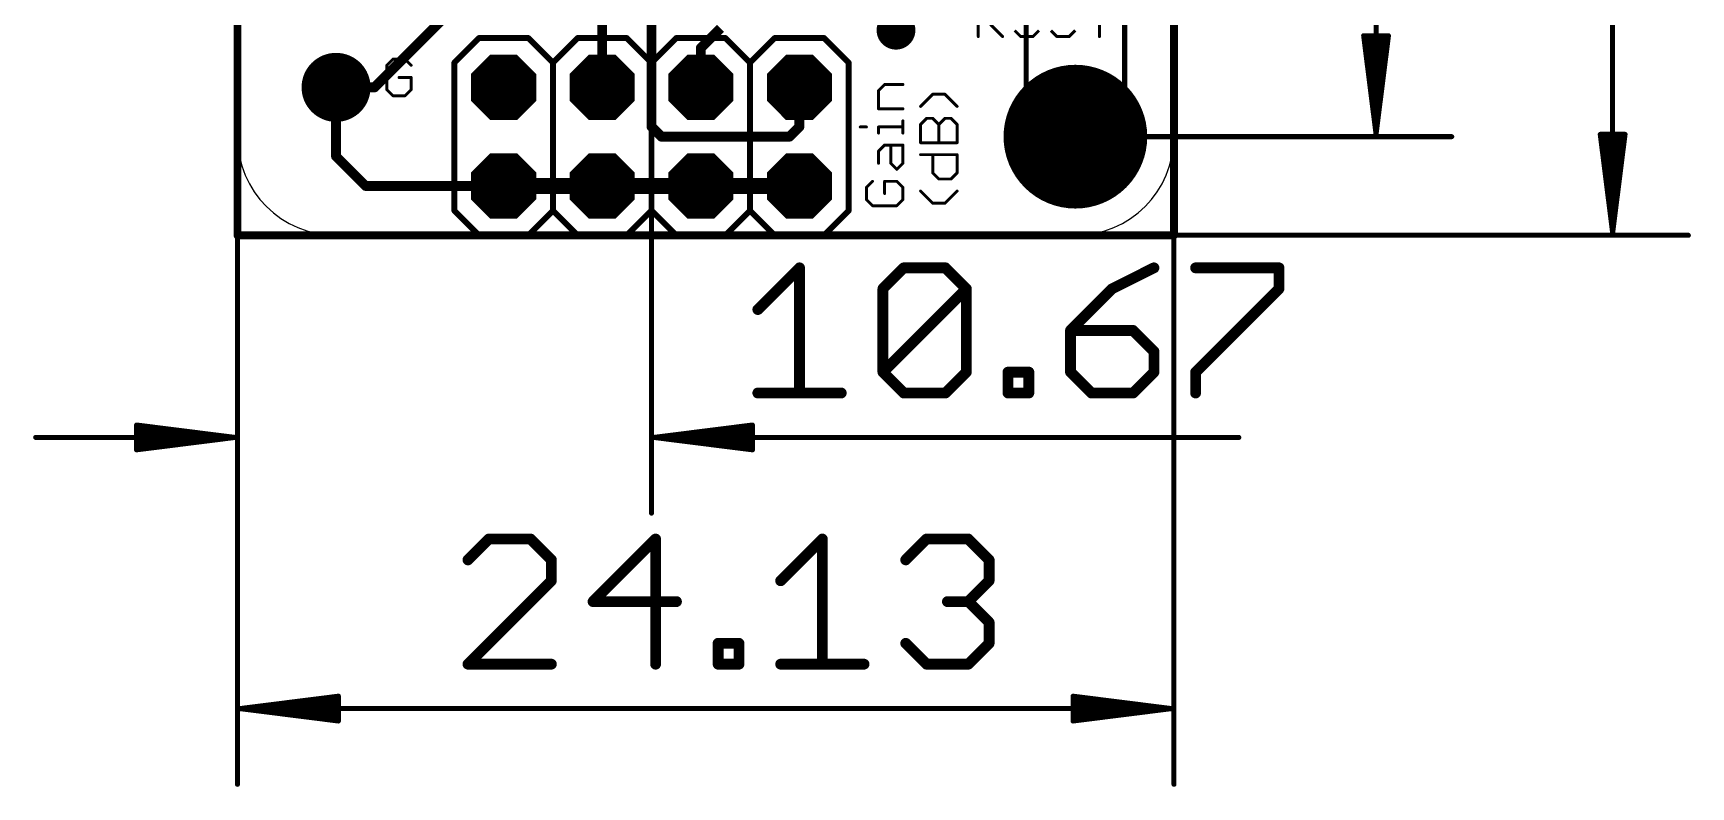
# Model space of a CAD drawing. Extents: x -5.3 to 37.4, y -14.2 to 33.7.
# Drawn here: x -5.27 to 37.45, y -14.21 to 5.21 of the extents above; entities that cross this region are included whole.
import ezdxf

# ---------------------------------------------------------------- set-up
doc = ezdxf.new("R2010")
doc.units = 0
for name, color, linetype in [('1', 12, 'CONTINUOUS'), ('16', 132, 'CONTINUOUS'), ('17', 110, 'CONTINUOUS'), ('20', 53, 'CONTINUOUS'), ('21', 40, 'CONTINUOUS'), ('23', 53, 'CONTINUOUS'), ('47', 253, 'CONTINUOUS')]:
    doc.layers.add(name, color=color, linetype=linetype)

# ---------------------------------------------------------------- blocks, each defined once
blk = doc.blocks.new('PIE')
at = {"const_width": 0.5}
blk.add_lwpolyline([(0, -0.25, 1), (0, 0.25, 1), (0, -0.25)], format="xyb", dxfattribs=at)
blk = doc.blocks.new('OCTAGONP')
at = {"const_width": 0.5}
blk.add_lwpolyline([(-0.25, -0.1036), (-0.25, 0.1036), (-0.1036, 0.25), (0.1036, 0.25), (0.25, 0.1036), (0.25, -0.1036), (0.1036, -0.25), (-0.1036, -0.25), (-0.25, -0.1036), (-0.25, 0.1036)], dxfattribs=at)
blk = doc.blocks.new('ROUNDP')
at = {"const_width": 0.5}
blk.add_lwpolyline([(0, -0.25, 1), (0, 0.25, 1), (0, -0.25)], format="xyb", dxfattribs=at)

msp = doc.modelspace()

# ---------------------------------------------------------------- linework, layer by layer
at = {"layer": '1'}
for points, const_width in [([(9.398, 3.81), (9.398, 6.604)], 0.254), ([(10.668, 2.794), (10.668, 6.604)], 0.254), ([(3.5306, 3.81), (5.8674, 6.1468)], 0.254), ([(12.446, 5.334), (11.938, 4.826)], 0.254), ([(11.938, 4.826), (11.938, 3.81)], 0.254), ([(2.54, 3.81), (3.5306, 3.81)], 0.254), ([(2.54, 2.032), (2.54, 3.81)], 0.254), ([(14.478, 3.81), (14.478, 2.794)], 0.254), ([(10.922, 2.54), (10.668, 2.794)], 0.254), ([(14.224, 2.54), (10.922, 2.54)], 0.254), ([(14.478, 2.794), (14.224, 2.54)], 0.254), ([(3.302, 1.27), (2.54, 2.032)], 0.254), ([(5.8674, 1.27), (3.302, 1.27)], 0.254), ([(5.8674, 1.27), (6.858, 1.27)], 0.254), ([(9.398, 1.27), (6.858, 1.27)], 0.4064), ([(11.938, 1.27), (9.398, 1.27)], 0.4064), ([(14.478, 1.27), (11.938, 1.27)], 0.4064)]:
    msp.add_lwpolyline(points, dxfattribs=dict(at, const_width=const_width))
for points, const_width in [([(12.0015, 4.826, 1), (11.8745, 4.826)], 0.127), ([(11.8931, 4.8709, 1), (11.9829, 4.7811)], 0.127), ([(2.54, 3.8735, 1), (2.54, 3.7465)], 0.127), ([(2.6035, 3.81, 1), (2.4765, 3.81)], 0.127), ([(3.4857, 3.8549, 1), (3.5755, 3.7651)], 0.127), ([(3.5306, 3.7465, 1), (3.5306, 3.8735)], 0.127), ([(9.3345, 3.81, 1), (9.4615, 3.81)], 0.127), ([(11.8745, 3.81, 1), (12.0015, 3.81)], 0.127), ([(14.5415, 3.81, 1), (14.4145, 3.81)], 0.127), ([(10.7129, 2.8389, 1), (10.6231, 2.7491)], 0.127), ([(10.6045, 2.794, 1), (10.7315, 2.794)], 0.127), ([(10.922, 2.6035, 1), (10.922, 2.4765)], 0.127), ([(10.8771, 2.4951, 1), (10.9669, 2.5849)], 0.127), ([(14.1791, 2.5849, 1), (14.2689, 2.4951)], 0.127), ([(14.224, 2.4765, 1), (14.224, 2.6035)], 0.127), ([(14.4145, 2.794, 1), (14.5415, 2.794)], 0.127), ([(14.5229, 2.7491, 1), (14.4331, 2.8389)], 0.127), ([(2.5849, 2.0769, 1), (2.4951, 1.9871)], 0.127), ([(2.4765, 2.032, 1), (2.6035, 2.032)], 0.127), ([(3.302, 1.3335, 1), (3.302, 1.2065)], 0.127), ([(3.2571, 1.2251, 1), (3.3469, 1.3149)], 0.127), ([(5.8674, 1.3335, 1), (5.8674, 1.2065)], 0.127), ([(5.8674, 1.2065, 1), (5.8674, 1.3335)], 0.127), ([(6.858, 1.3716, 1), (6.858, 1.1684)], 0.2032), ([(6.858, 1.2065, 1), (6.858, 1.3335)], 0.127), ([(9.398, 1.3716, 1), (9.398, 1.1684)], 0.2032), ([(9.398, 1.1684, 1), (9.398, 1.3716)], 0.2032), ([(11.938, 1.3716, 1), (11.938, 1.1684)], 0.2032), ([(11.938, 1.1684, 1), (11.938, 1.3716)], 0.2032), ([(14.478, 1.1684, 1), (14.478, 1.3716)], 0.2032)]:
    msp.add_lwpolyline(points, format="xyb", dxfattribs=dict(at, const_width=const_width))
at = {"layer": '16', "const_width": 0.2032}
for points in [[(0, 0), (0, 27.94)], [(24.13, 27.94), (24.13, 0)], [(24.13, 0), (0, 0)]]:
    msp.add_lwpolyline(points, dxfattribs=at)
at = {"layer": '16', "const_width": 0.1016}
for points in [[(0, 0.0508, 1), (0, -0.0508)], [(-0.0508, 0, 1), (0.0508, 0)], [(24.0792, 0, 1), (24.1808, 0)], [(24.13, -0.0508, 1), (24.13, 0.0508)]]:
    msp.add_lwpolyline(points, format="xyb", dxfattribs=at)
at = {"layer": '20'}
for p, q in [((0, 2.54), (0, 25.4)), ((24.13, 25.4), (24.13, 2.54)), ((21.59, 0), (2.54, 0))]:
    msp.add_line(p, q, dxfattribs=at)
for centre, start, end in [((2.54, 2.54), 180, 270), ((21.59, 2.54), 270, 0)]:
    msp.add_arc(centre, 2.54, start, end, dxfattribs=at)
at = {"layer": '21'}
for points, const_width in [([(19.0881, 5.1181), (19.0881, 6.0587)], 0.0762), ([(22.2082, 5.1181), (22.2082, 6.0587)], 0.0762), ([(6.223, 5.08), (5.588, 4.445)], 0.1524), ([(7.493, 5.08), (6.223, 5.08)], 0.1524), ([(8.128, 4.445), (7.493, 5.08)], 0.1524), ([(8.763, 5.08), (8.128, 4.445)], 0.1524), ([(10.033, 5.08), (8.763, 5.08)], 0.1524), ([(10.668, 4.445), (10.033, 5.08)], 0.1524), ([(11.303, 5.08), (10.668, 4.445)], 0.1524), ([(12.573, 5.08), (11.303, 5.08)], 0.1524), ([(13.208, 4.445), (12.573, 5.08)], 0.1524), ([(13.843, 5.08), (13.208, 4.445)], 0.1524), ([(15.113, 5.08), (13.843, 5.08)], 0.1524), ([(15.748, 4.445), (15.113, 5.08)], 0.1524), ([(19.4016, 5.4316), (19.7152, 5.1181)], 0.0762), ([(20.0236, 5.2749), (20.1804, 5.1181)], 0.0762), ([(20.1804, 5.1181), (20.4939, 5.1181)], 0.0762), ([(20.4939, 5.1181), (20.6507, 5.2749)], 0.0762), ([(20.9591, 5.2749), (21.1159, 5.1181)], 0.0762), ([(21.1159, 5.1181), (21.4294, 5.1181)], 0.0762), ([(21.4294, 5.1181), (21.5862, 5.2749)], 0.0762), ([(4.0049, 4.5347), (3.8481, 4.3779)], 0.0762), ([(3.8481, 4.3779), (3.8481, 3.7509)], 0.0762), ([(4.3184, 4.5347), (4.0049, 4.5347)], 0.0762), ([(4.4752, 4.3779), (4.3184, 4.5347)], 0.0762), ([(5.588, 0.635), (5.588, 4.445)], 0.1524), ([(8.128, 0.635), (8.128, 4.445)], 0.1524), ([(10.668, 0.635), (10.668, 4.445)], 0.1524), ([(13.208, 0.635), (13.208, 4.445)], 0.1524), ([(15.748, 4.445), (15.748, 0.635)], 0.1524), ([(4.4752, 4.0644), (4.1616, 4.0644)], 0.0762), ([(4.4752, 3.7509), (4.4752, 4.0644)], 0.0762), ([(16.5179, 3.727), (16.6747, 3.8838)], 0.0762), ([(16.6747, 3.8838), (17.145, 3.8838)], 0.0762), ([(3.8481, 3.7509), (4.0049, 3.5941)], 0.0762), ([(4.0049, 3.5941), (4.3184, 3.5941)], 0.0762), ([(4.3184, 3.5941), (4.4752, 3.7509)], 0.0762), ([(16.5179, 3.2567), (16.5179, 3.727)], 0.0762), ([(17.9149, 3.6338), (17.6014, 3.3202)], 0.0762), ([(18.2285, 3.6338), (17.9149, 3.6338)], 0.0762), ([(18.542, 3.3202), (18.2285, 3.6338)], 0.0762), ([(17.145, 3.2567), (16.5179, 3.2567)], 0.0762), ([(17.6014, 2.855), (17.7582, 3.0118)], 0.0762), ([(17.7582, 3.0118), (17.9149, 3.0118)], 0.0762), ([(17.9149, 3.0118), (18.0717, 2.855)], 0.0762), ([(18.0717, 2.855), (18.2285, 3.0118)], 0.0762), ([(18.2285, 3.0118), (18.3852, 3.0118)], 0.0762), ([(18.3852, 3.0118), (18.542, 2.855)], 0.0762), ([(16.0476, 2.7898), (16.2044, 2.7898)], 0.0762), ([(16.5179, 2.633), (16.5179, 2.7898)], 0.0762), ([(16.5179, 2.7898), (17.145, 2.7898)], 0.0762), ([(17.145, 2.633), (17.145, 2.9466)], 0.0762), ([(17.6014, 2.3847), (17.6014, 2.855)], 0.0762), ([(18.0717, 2.3847), (18.0717, 2.855)], 0.0762), ([(18.542, 2.855), (18.542, 2.3847)], 0.0762), ([(16.5179, 2.1678), (16.6747, 2.3246)], 0.0762), ([(16.5179, 1.8543), (16.5179, 2.1678)], 0.0762), ([(16.6747, 2.3246), (17.145, 2.3246)], 0.0762), ([(16.8315, 1.8543), (16.8315, 2.3246)], 0.0762), ([(17.145, 2.3246), (17.145, 1.8543)], 0.0762), ([(18.542, 2.3847), (17.6014, 2.3847)], 0.0762), ([(16.9882, 1.6975), (16.8315, 1.8543)], 0.0762), ([(17.145, 1.8543), (16.9882, 1.6975)], 0.0762), ([(17.6014, 2.0762), (18.542, 2.0762)], 0.0762), ([(17.9149, 1.6059), (17.9149, 2.0762)], 0.0762), ([(18.542, 2.0762), (18.542, 1.6059)], 0.0762), ([(16.3612, 1.3891), (16.2044, 1.2323)], 0.0762), ([(16.9882, 1.3891), (16.6747, 1.3891)], 0.0762), ([(16.6747, 1.3891), (16.6747, 1.0755)], 0.0762), ([(17.145, 1.2323), (16.9882, 1.3891)], 0.0762), ([(18.0717, 1.4492), (17.9149, 1.6059)], 0.0762), ([(18.3852, 1.4492), (18.0717, 1.4492)], 0.0762), ([(18.542, 1.6059), (18.3852, 1.4492)], 0.0762), ([(16.2044, 1.2323), (16.2044, 0.9188)], 0.0762), ([(16.2044, 0.9188), (16.3612, 0.762)], 0.0762), ([(16.9882, 0.762), (17.145, 0.9188)], 0.0762), ([(17.145, 0.9188), (17.145, 1.2323)], 0.0762), ([(17.9149, 0.8255), (17.6014, 1.139)], 0.0762), ([(18.2285, 0.8255), (17.9149, 0.8255)], 0.0762), ([(18.542, 1.139), (18.2285, 0.8255)], 0.0762), ([(6.223, 0), (5.588, 0.635)], 0.1524), ([(8.128, 0.635), (7.493, 0)], 0.1524), ([(8.763, 0), (8.128, 0.635)], 0.1524), ([(10.668, 0.635), (10.033, 0)], 0.1524), ([(11.303, 0), (10.668, 0.635)], 0.1524), ([(13.208, 0.635), (12.573, 0)], 0.1524), ([(13.843, 0), (13.208, 0.635)], 0.1524), ([(15.748, 0.635), (15.113, 0)], 0.1524), ([(16.3612, 0.762), (16.9882, 0.762)], 0.0762), ([(7.493, 0), (6.223, 0)], 0.1524), ([(10.033, 0), (8.763, 0)], 0.1524), ([(12.573, 0), (11.303, 0)], 0.1524), ([(15.113, 0), (13.843, 0)], 0.1524)]:
    msp.add_lwpolyline(points, dxfattribs=dict(at, const_width=const_width))
for points, const_width in [([(6.223, 5.1181, 1), (6.223, 5.0419)], 0.0762), ([(6.2499, 5.0531, 1), (6.1961, 5.1069)], 0.0762), ([(7.5199, 5.1069, 1), (7.4661, 5.0531)], 0.0762), ([(7.493, 5.0419, 1), (7.493, 5.1181)], 0.0762), ([(8.763, 5.1181, 1), (8.763, 5.0419)], 0.0762), ([(8.7899, 5.0531, 1), (8.7361, 5.1069)], 0.0762), ([(10.0599, 5.1069, 1), (10.0061, 5.0531)], 0.0762), ([(10.033, 5.0419, 1), (10.033, 5.1181)], 0.0762), ([(11.303, 5.1181, 1), (11.303, 5.0419)], 0.0762), ([(11.3299, 5.0531, 1), (11.2761, 5.1069)], 0.0762), ([(12.5999, 5.1069, 1), (12.5461, 5.0531)], 0.0762), ([(12.573, 5.0419, 1), (12.573, 5.1181)], 0.0762), ([(13.843, 5.1181, 1), (13.843, 5.0419)], 0.0762), ([(13.8699, 5.0531, 1), (13.8161, 5.1069)], 0.0762), ([(15.1399, 5.1069, 1), (15.0861, 5.0531)], 0.0762), ([(15.113, 5.0419, 1), (15.113, 5.1181)], 0.0762), ([(19.0691, 5.1181, 1), (19.1072, 5.1181)], 0.0381), ([(19.7017, 5.1046, 1), (19.7286, 5.1316)], 0.0381), ([(20.1804, 5.1372, 1), (20.1804, 5.0991)], 0.0381), ([(20.1669, 5.1046, 1), (20.1939, 5.1316)], 0.0381), ([(20.4804, 5.1316, 1), (20.5074, 5.1046)], 0.0381), ([(20.4939, 5.0991, 1), (20.4939, 5.1372)], 0.0381), ([(21.1159, 5.1372, 1), (21.1159, 5.0991)], 0.0381), ([(21.1024, 5.1046, 1), (21.1294, 5.1316)], 0.0381), ([(21.416, 5.1316, 1), (21.4429, 5.1046)], 0.0381), ([(21.4294, 5.0991, 1), (21.4294, 5.1372)], 0.0381), ([(22.1891, 5.1181, 1), (22.2272, 5.1181)], 0.0381), ([(3.8672, 4.3779, 1), (3.8291, 4.3779)], 0.0381), ([(3.8346, 4.3914, 1), (3.8616, 4.3645)], 0.0381), ([(4.0049, 4.5538, 1), (4.0049, 4.5157)], 0.0381), ([(4.0183, 4.5212, 1), (3.9914, 4.5482)], 0.0381), ([(4.3319, 4.5482, 1), (4.3049, 4.5212)], 0.0381), ([(4.3184, 4.5157, 1), (4.3184, 4.5538)], 0.0381), ([(4.4617, 4.3645, 1), (4.4886, 4.3914)], 0.0381), ([(5.6261, 4.445, 1), (5.5499, 4.445)], 0.0762), ([(5.5611, 4.4719, 1), (5.6149, 4.4181)], 0.0762), ([(8.1661, 4.445, 1), (8.0899, 4.445)], 0.0762), ([(8.1011, 4.4719, 1), (8.1549, 4.4181)], 0.0762), ([(8.1011, 4.4181, 1), (8.1549, 4.4719)], 0.0762), ([(10.7061, 4.445, 1), (10.6299, 4.445)], 0.0762), ([(10.6411, 4.4719, 1), (10.6949, 4.4181)], 0.0762), ([(10.6411, 4.4181, 1), (10.6949, 4.4719)], 0.0762), ([(13.2461, 4.445, 1), (13.1699, 4.445)], 0.0762), ([(13.1811, 4.4719, 1), (13.2349, 4.4181)], 0.0762), ([(13.1811, 4.4181, 1), (13.2349, 4.4719)], 0.0762), ([(15.7861, 4.445, 1), (15.7099, 4.445)], 0.0762), ([(15.7211, 4.4181, 1), (15.7749, 4.4719)], 0.0762), ([(21.59, 0.79, 1), (21.59, 4.29, 1), (21.59, 0.79)], 0.2032), ([(4.1616, 4.0835, 1), (4.1616, 4.0454)], 0.0381), ([(4.4942, 4.0644, 1), (4.4561, 4.0644)], 0.0381), ([(4.4752, 4.0454, 1), (4.4752, 4.0835)], 0.0381), ([(16.6747, 3.9028, 1), (16.6747, 3.8647)], 0.0381), ([(16.6882, 3.8703, 1), (16.6612, 3.8973)], 0.0381), ([(17.145, 3.8647, 1), (17.145, 3.9028)], 0.0381), ([(3.8616, 3.7643, 1), (3.8346, 3.7374)], 0.0381), ([(3.8291, 3.7509, 1), (3.8672, 3.7509)], 0.0381), ([(4.0049, 3.6132, 1), (4.0049, 3.5751)], 0.0381), ([(3.9914, 3.5806, 1), (4.0183, 3.6076)], 0.0381), ([(4.3049, 3.6076, 1), (4.3319, 3.5806)], 0.0381), ([(4.3184, 3.5751, 1), (4.3184, 3.6132)], 0.0381), ([(4.4561, 3.7509, 1), (4.4942, 3.7509)], 0.0381), ([(4.4886, 3.7374, 1), (4.4617, 3.7643)], 0.0381), ([(16.537, 3.727, 1), (16.4989, 3.727)], 0.0381), ([(16.5045, 3.7405, 1), (16.5314, 3.7135)], 0.0381), ([(17.9149, 3.6528, 1), (17.9149, 3.6147)], 0.0381), ([(17.9284, 3.6203, 1), (17.9015, 3.6472)], 0.0381), ([(18.2419, 3.6472, 1), (18.215, 3.6203)], 0.0381), ([(18.2285, 3.6147, 1), (18.2285, 3.6528)], 0.0381), ([(16.5179, 3.2758, 1), (16.5179, 3.2377)], 0.0381), ([(16.4989, 3.2567, 1), (16.537, 3.2567)], 0.0381), ([(17.145, 3.2377, 1), (17.145, 3.2758)], 0.0381), ([(17.5879, 3.3337, 1), (17.6149, 3.3067)], 0.0381), ([(17.7582, 3.0308, 1), (17.7582, 2.9927)], 0.0381), ([(17.7716, 2.9983, 1), (17.7447, 3.0252)], 0.0381), ([(17.9284, 3.0252, 1), (17.9015, 2.9983)], 0.0381), ([(17.9149, 2.9927, 1), (17.9149, 3.0308)], 0.0381), ([(18.2285, 3.0308, 1), (18.2285, 2.9927)], 0.0381), ([(18.2419, 2.9983, 1), (18.215, 3.0252)], 0.0381), ([(18.3987, 3.0252, 1), (18.3718, 2.9983)], 0.0381), ([(18.3852, 2.9927, 1), (18.3852, 3.0308)], 0.0381), ([(18.5285, 3.3067, 1), (18.5555, 3.3337)], 0.0381), ([(16.0476, 2.8089, 1), (16.0476, 2.7708)], 0.0381), ([(16.2044, 2.7708, 1), (16.2044, 2.8089)], 0.0381), ([(16.537, 2.7898, 1), (16.4989, 2.7898)], 0.0381), ([(16.5179, 2.8089, 1), (16.5179, 2.7708)], 0.0381), ([(16.4989, 2.633, 1), (16.537, 2.633)], 0.0381), ([(17.164, 2.9466, 1), (17.1259, 2.9466)], 0.0381), ([(17.1259, 2.633, 1), (17.164, 2.633)], 0.0381), ([(17.145, 2.7708, 1), (17.145, 2.8089)], 0.0381), ([(17.6204, 2.855, 1), (17.5823, 2.855)], 0.0381), ([(17.5879, 2.8685, 1), (17.6149, 2.8415)], 0.0381), ([(18.0907, 2.855, 1), (18.0526, 2.855)], 0.0381), ([(18.0582, 2.8685, 1), (18.0852, 2.8415)], 0.0381), ([(18.0582, 2.8415, 1), (18.0852, 2.8685)], 0.0381), ([(18.5611, 2.855, 1), (18.523, 2.855)], 0.0381), ([(18.5285, 2.8415, 1), (18.5555, 2.8685)], 0.0381), ([(16.537, 2.1678, 1), (16.4989, 2.1678)], 0.0381), ([(16.5045, 2.1813, 1), (16.5314, 2.1543)], 0.0381), ([(16.6747, 2.3436, 1), (16.6747, 2.3055)], 0.0381), ([(16.6882, 2.3111, 1), (16.6612, 2.3381)], 0.0381), ([(16.8505, 2.3246, 1), (16.8124, 2.3246)], 0.0381), ([(17.164, 2.3246, 1), (17.1259, 2.3246)], 0.0381), ([(17.145, 2.3055, 1), (17.145, 2.3436)], 0.0381), ([(17.6014, 2.4037, 1), (17.6014, 2.3656)], 0.0381), ([(17.5823, 2.3847, 1), (17.6204, 2.3847)], 0.0381), ([(18.0526, 2.3847, 1), (18.0907, 2.3847)], 0.0381), ([(18.523, 2.3847, 1), (18.5611, 2.3847)], 0.0381), ([(18.542, 2.3656, 1), (18.542, 2.4037)], 0.0381), ([(16.4989, 1.8543, 1), (16.537, 1.8543)], 0.0381), ([(16.8449, 1.8678, 1), (16.818, 1.8408)], 0.0381), ([(16.8124, 1.8543, 1), (16.8505, 1.8543)], 0.0381), ([(16.9748, 1.711, 1), (17.0017, 1.684)], 0.0381), ([(16.9748, 1.684, 1), (17.0017, 1.711)], 0.0381), ([(17.1259, 1.8543, 1), (17.164, 1.8543)], 0.0381), ([(17.1585, 1.8408, 1), (17.1315, 1.8678)], 0.0381), ([(17.6014, 2.0953, 1), (17.6014, 2.0572)], 0.0381), ([(17.934, 2.0762, 1), (17.8959, 2.0762)], 0.0381), ([(18.5611, 2.0762, 1), (18.523, 2.0762)], 0.0381), ([(18.542, 2.0572, 1), (18.542, 2.0953)], 0.0381), ([(16.3746, 1.3756, 1), (16.3477, 1.4025)], 0.0381), ([(16.6747, 1.4081, 1), (16.6747, 1.37)], 0.0381), ([(16.6938, 1.3891, 1), (16.6557, 1.3891)], 0.0381), ([(17.0017, 1.4025, 1), (16.9748, 1.3756)], 0.0381), ([(16.9882, 1.37, 1), (16.9882, 1.4081)], 0.0381), ([(17.9284, 1.6194, 1), (17.9015, 1.5925)], 0.0381), ([(17.8959, 1.6059, 1), (17.934, 1.6059)], 0.0381), ([(18.0717, 1.4682, 1), (18.0717, 1.4301)], 0.0381), ([(18.0582, 1.4357, 1), (18.0852, 1.4626)], 0.0381), ([(18.3718, 1.4626, 1), (18.3987, 1.4357)], 0.0381), ([(18.3852, 1.4301, 1), (18.3852, 1.4682)], 0.0381), ([(18.523, 1.6059, 1), (18.5611, 1.6059)], 0.0381), ([(18.5555, 1.5925, 1), (18.5285, 1.6194)], 0.0381), ([(16.2234, 1.2323, 1), (16.1853, 1.2323)], 0.0381), ([(16.1909, 1.2458, 1), (16.2179, 1.2188)], 0.0381), ([(16.2179, 0.9322, 1), (16.1909, 0.9053)], 0.0381), ([(16.1853, 0.9188, 1), (16.2234, 0.9188)], 0.0381), ([(16.6557, 1.0755, 1), (16.6938, 1.0755)], 0.0381), ([(17.164, 1.2323, 1), (17.1259, 1.2323)], 0.0381), ([(17.1259, 0.9188, 1), (17.164, 0.9188)], 0.0381), ([(17.1315, 1.2188, 1), (17.1585, 1.2458)], 0.0381), ([(17.1585, 0.9053, 1), (17.1315, 0.9322)], 0.0381), ([(17.6149, 1.1525, 1), (17.5879, 1.1256)], 0.0381), ([(17.9149, 0.8446, 1), (17.9149, 0.8065)], 0.0381), ([(17.9015, 0.812, 1), (17.9284, 0.839)], 0.0381), ([(18.215, 0.839, 1), (18.2419, 0.812)], 0.0381), ([(18.2285, 0.8065, 1), (18.2285, 0.8446)], 0.0381), ([(18.5555, 1.1256, 1), (18.5285, 1.1525)], 0.0381), ([(5.5499, 0.635, 1), (5.6261, 0.635)], 0.0762), ([(5.6149, 0.6619, 1), (5.5611, 0.6081)], 0.0762), ([(8.0899, 0.635, 1), (8.1661, 0.635)], 0.0762), ([(8.1549, 0.6619, 1), (8.1011, 0.6081)], 0.0762), ([(8.1549, 0.6081, 1), (8.1011, 0.6619)], 0.0762), ([(10.6299, 0.635, 1), (10.7061, 0.635)], 0.0762), ([(10.6949, 0.6619, 1), (10.6411, 0.6081)], 0.0762), ([(10.6949, 0.6081, 1), (10.6411, 0.6619)], 0.0762), ([(13.1699, 0.635, 1), (13.2461, 0.635)], 0.0762), ([(13.2349, 0.6619, 1), (13.1811, 0.6081)], 0.0762), ([(13.2349, 0.6081, 1), (13.1811, 0.6619)], 0.0762), ([(15.7099, 0.635, 1), (15.7861, 0.635)], 0.0762), ([(15.7749, 0.6081, 1), (15.7211, 0.6619)], 0.0762), ([(16.3612, 0.7811, 1), (16.3612, 0.7429)], 0.0381), ([(16.3477, 0.7485, 1), (16.3746, 0.7755)], 0.0381), ([(16.9748, 0.7755, 1), (17.0017, 0.7485)], 0.0381), ([(16.9882, 0.7429, 1), (16.9882, 0.7811)], 0.0381), ([(6.223, 0.0381, 1), (6.223, -0.0381)], 0.0762), ([(6.1961, -0.0269, 1), (6.2499, 0.0269)], 0.0762), ([(7.4661, 0.0269, 1), (7.5199, -0.0269)], 0.0762), ([(7.493, -0.0381, 1), (7.493, 0.0381)], 0.0762), ([(8.763, 0.0381, 1), (8.763, -0.0381)], 0.0762), ([(8.7361, -0.0269, 1), (8.7899, 0.0269)], 0.0762), ([(10.0061, 0.0269, 1), (10.0599, -0.0269)], 0.0762), ([(10.033, -0.0381, 1), (10.033, 0.0381)], 0.0762), ([(11.303, 0.0381, 1), (11.303, -0.0381)], 0.0762), ([(11.2761, -0.0269, 1), (11.3299, 0.0269)], 0.0762), ([(12.5461, 0.0269, 1), (12.5999, -0.0269)], 0.0762), ([(12.573, -0.0381, 1), (12.573, 0.0381)], 0.0762), ([(13.843, 0.0381, 1), (13.843, -0.0381)], 0.0762), ([(13.8161, -0.0269, 1), (13.8699, 0.0269)], 0.0762), ([(15.0861, 0.0269, 1), (15.1399, -0.0269)], 0.0762), ([(15.113, -0.0381, 1), (15.113, 0.0381)], 0.0762)]:
    msp.add_lwpolyline(points, format="xyb", dxfattribs=dict(at, const_width=const_width))
at = {"layer": '23'}
for p in [(10.668, 2.54), (21.59, 2.54)]:
    msp.add_point(p, dxfattribs=at)
at = {"layer": '47'}
for points, const_width in [([(20.32, 2.413), (20.32, 31.16)], 0.13), ([(22.86, 2.54), (22.86, 31.16)], 0.13), ([(35.433, 27.875), (35.433, 0.065)], 0.13), ([(29.337, 2.605), (29.337, 25.462)], 0.13), ([(0, 9.906), (0, -14.142)], 0.13), ([(24.13, 5.08), (24.13, -14.142)], 0.13), ([(29.337, 2.605), (29.0178, 5.14)], 0.13), ([(29.0178, 5.14), (29.6562, 5.14)], 0.13), ([(29.337, 2.605), (29.077, 5.14)], 0.13), ([(29.337, 2.605), (29.207, 5.14)], 0.13), ([(29.6562, 5.14), (29.337, 2.605)], 0.13), ([(29.467, 5.14), (29.337, 2.605)], 0.13), ([(29.597, 5.14), (29.337, 2.605)], 0.13), ([(0, 4.445), (0, -7.157)], 0.13), ([(10.668, 2.54), (10.668, -7.157)], 0.13), ([(21.59, 2.54), (31.287, 2.54)], 0.13), ([(35.433, 0.065), (35.1138, 2.6)], 0.13), ([(35.1138, 2.6), (35.7522, 2.6)], 0.13), ([(35.433, 0.065), (35.173, 2.6)], 0.13), ([(35.433, 0.065), (35.303, 2.6)], 0.13), ([(35.7522, 2.6), (35.433, 0.065)], 0.13), ([(35.563, 2.6), (35.433, 0.065)], 0.13), ([(35.693, 2.6), (35.433, 0.065)], 0.13), ([(12.192, 0), (37.383, 0)], 0.13), ([(13.4077, -1.9134), (14.4822, -0.8389)], 0.2794), ([(14.4822, -0.8389), (14.4822, -4.0623)], 0.2794), ([(16.6305, -1.3762), (17.1677, -0.8389)], 0.2794), ([(17.1677, -0.8389), (18.2421, -0.8389)], 0.2794), ([(18.2421, -0.8389), (18.7794, -1.3762)], 0.2794), ([(23.6135, -0.8389), (22.539, -1.3762)], 0.2794), ([(24.6873, -0.8389), (26.8362, -0.8389)], 0.2794), ([(26.8362, -0.8389), (26.8362, -1.3762)], 0.2794), ([(16.6305, -3.5251), (16.6305, -1.3762)], 0.2794), ([(16.6305, -3.5251), (18.7794, -1.3762)], 0.2794), ([(18.7794, -1.3762), (18.7794, -3.5251)], 0.2794), ([(22.539, -1.3762), (21.4646, -2.4506)], 0.2794), ([(26.8362, -1.3762), (24.6873, -3.5251)], 0.2794), ([(21.4646, -2.4506), (21.4646, -3.5251)], 0.2794), ([(23.0763, -2.4506), (21.4646, -2.4506)], 0.2794), ([(23.6135, -2.9879), (23.0763, -2.4506)], 0.2794), ([(23.6135, -3.5251), (23.6135, -2.9879)], 0.2794), ([(17.1677, -4.0623), (16.6305, -3.5251)], 0.2794), ([(18.7794, -3.5251), (18.2421, -4.0623)], 0.2794), ([(19.8532, -4.0623), (19.8532, -3.5251)], 0.2794), ([(19.8532, -3.5251), (20.3904, -3.5251)], 0.2794), ([(20.3904, -3.5251), (20.3904, -4.0623)], 0.2794), ([(21.4646, -3.5251), (22.0018, -4.0623)], 0.2794), ([(23.0763, -4.0623), (23.6135, -3.5251)], 0.2794), ([(24.6873, -3.5251), (24.6873, -4.0623)], 0.2794), ([(13.4077, -4.0623), (15.5566, -4.0623)], 0.2794), ([(18.2421, -4.0623), (17.1677, -4.0623)], 0.2794), ([(20.3904, -4.0623), (19.8532, -4.0623)], 0.2794), ([(22.0018, -4.0623), (23.0763, -4.0623)], 0.2794), ([(-0.065, -5.207), (-2.6, -4.8878)], 0.13), ([(-2.6, -4.8878), (-2.6, -5.5262)], 0.13), ([(-0.065, -5.207), (-2.6, -4.947)], 0.13), ([(-0.065, -5.207), (-2.6, -5.077)], 0.13), ([(10.733, -5.207), (13.268, -4.8878)], 0.13), ([(10.733, -5.207), (13.268, -4.947)], 0.13), ([(10.733, -5.207), (13.268, -5.077)], 0.13), ([(13.268, -4.8878), (13.268, -5.5262)], 0.13), ([(-0.065, -5.207), (-5.2, -5.207)], 0.13), ([(-2.6, -5.5262), (-0.065, -5.207)], 0.13), ([(-2.6, -5.337), (-0.065, -5.207)], 0.13), ([(-2.6, -5.467), (-0.065, -5.207)], 0.13), ([(10.733, -5.207), (25.7999, -5.207)], 0.13), ([(13.268, -5.5262), (10.733, -5.207)], 0.13), ([(13.268, -5.337), (10.733, -5.207)], 0.13), ([(13.268, -5.467), (10.733, -5.207)], 0.13), ([(6.476, -7.8239), (5.9387, -8.3612)], 0.2794), ([(7.5504, -7.8239), (6.476, -7.8239)], 0.2794), ([(8.0876, -8.3612), (7.5504, -7.8239)], 0.2794), ([(10.7732, -7.8239), (9.1615, -9.4356)], 0.2794), ([(10.7732, -11.0473), (10.7732, -7.8239)], 0.2794), ([(13.9956, -8.8984), (15.0701, -7.8239)], 0.2794), ([(15.0701, -7.8239), (15.0701, -11.0473)], 0.2794), ([(17.2184, -8.3612), (17.7556, -7.8239)], 0.2794), ([(17.7556, -7.8239), (18.83, -7.8239)], 0.2794), ([(18.83, -7.8239), (19.3673, -8.3612)], 0.2794), ([(8.0876, -8.8984), (8.0876, -8.3612)], 0.2794), ([(19.3673, -8.3612), (19.3673, -8.8984)], 0.2794), ([(5.9387, -11.0473), (8.0876, -8.8984)], 0.2794), ([(19.3673, -8.8984), (18.83, -9.4356)], 0.2794), ([(9.1615, -9.4356), (11.3104, -9.4356)], 0.2794), ([(18.83, -9.4356), (18.2928, -9.4356)], 0.2794), ([(18.83, -9.4356), (19.3673, -9.9729)], 0.2794), ([(19.3673, -9.9729), (19.3673, -10.5101)], 0.2794), ([(12.3842, -11.0473), (12.3842, -10.5101)], 0.2794), ([(12.3842, -10.5101), (12.9215, -10.5101)], 0.2794), ([(12.9215, -10.5101), (12.9215, -11.0473)], 0.2794), ([(17.7556, -11.0473), (17.2184, -10.5101)], 0.2794), ([(19.3673, -10.5101), (18.83, -11.0473)], 0.2794), ([(8.0876, -11.0473), (5.9387, -11.0473)], 0.2794), ([(12.9215, -11.0473), (12.3842, -11.0473)], 0.2794), ([(13.9956, -11.0473), (16.1445, -11.0473)], 0.2794), ([(18.83, -11.0473), (17.7556, -11.0473)], 0.2794), ([(0.065, -12.192), (2.6, -11.8728)], 0.13), ([(0.065, -12.192), (2.6, -11.932)], 0.13), ([(2.6, -11.8728), (2.6, -12.5112)], 0.13), ([(24.065, -12.192), (21.53, -11.8728)], 0.13), ([(21.53, -11.8728), (21.53, -12.5112)], 0.13), ([(24.065, -12.192), (21.53, -11.932)], 0.13), ([(0.065, -12.192), (2.6, -12.062)], 0.13), ([(0.065, -12.192), (24.065, -12.192)], 0.13), ([(2.6, -12.5112), (0.065, -12.192)], 0.13), ([(2.6, -12.322), (0.065, -12.192)], 0.13), ([(2.6, -12.452), (0.065, -12.192)], 0.13), ([(24.065, -12.192), (21.53, -12.062)], 0.13), ([(21.53, -12.5112), (24.065, -12.192)], 0.13), ([(21.53, -12.322), (24.065, -12.192)], 0.13), ([(21.53, -12.452), (24.065, -12.192)], 0.13)]:
    msp.add_lwpolyline(points, dxfattribs=dict(at, const_width=const_width))
for points, const_width in [([(24.1625, 5.08, 1), (24.0975, 5.08)], 0.065), ([(29.05, 5.1441, 1), (28.9855, 5.1359)], 0.065), ([(29.0178, 5.1725, 1), (29.0178, 5.1075)], 0.065), ([(29.1093, 5.1433, 1), (29.0447, 5.1367)], 0.065), ([(29.2395, 5.1417, 1), (29.1745, 5.1383)], 0.065), ([(29.4995, 5.1383, 1), (29.4345, 5.1417)], 0.065), ([(29.6293, 5.1367, 1), (29.5647, 5.1433)], 0.065), ([(29.6885, 5.1359, 1), (29.624, 5.1441)], 0.065), ([(29.6562, 5.1075, 1), (29.6562, 5.1725)], 0.065), ([(0.0325, 4.445, 1), (-0.0325, 4.445)], 0.065), ([(10.7005, 2.54, 1), (10.6355, 2.54)], 0.065), ([(21.59, 2.5725, 1), (21.59, 2.5075)], 0.065), ([(22.8275, 2.54, 1), (22.8925, 2.54)], 0.065), ([(29.3048, 2.6091, 1), (29.3692, 2.6009)], 0.065), ([(29.3047, 2.6083, 1), (29.3693, 2.6017)], 0.065), ([(29.3045, 2.6033, 1), (29.3695, 2.6067)], 0.065), ([(29.3045, 2.6067, 1), (29.3695, 2.6033)], 0.065), ([(29.3045, 2.605, 1), (29.3695, 2.605)], 0.065), ([(29.3047, 2.6017, 1), (29.3693, 2.6083)], 0.065), ([(29.3048, 2.6009, 1), (29.3692, 2.6091)], 0.065), ([(31.287, 2.5075, 1), (31.287, 2.5725)], 0.065), ([(35.146, 2.6041, 1), (35.0815, 2.5959)], 0.065), ([(35.1138, 2.6325, 1), (35.1138, 2.5675)], 0.065), ([(35.2053, 2.6033, 1), (35.1407, 2.5967)], 0.065), ([(35.3355, 2.6017, 1), (35.2705, 2.5983)], 0.065), ([(35.5955, 2.5983, 1), (35.5305, 2.6017)], 0.065), ([(35.7253, 2.5967, 1), (35.6607, 2.6033)], 0.065), ([(35.7845, 2.5959, 1), (35.72, 2.6041)], 0.065), ([(35.7522, 2.5675, 1), (35.7522, 2.6325)], 0.065), ([(20.2875, 2.413, 1), (20.3525, 2.413)], 0.065), ([(12.192, 0.0325, 1), (12.192, -0.0325)], 0.065), ([(35.4008, 0.0691, 1), (35.4652, 0.0609)], 0.065), ([(35.4007, 0.0683, 1), (35.4653, 0.0617)], 0.065), ([(35.4005, 0.0633, 1), (35.4655, 0.0667)], 0.065), ([(35.4005, 0.0667, 1), (35.4655, 0.0633)], 0.065), ([(35.4005, 0.065, 1), (35.4655, 0.065)], 0.065), ([(35.4007, 0.0617, 1), (35.4653, 0.0683)], 0.065), ([(35.4008, 0.0609, 1), (35.4652, 0.0691)], 0.065), ([(37.383, -0.0325, 1), (37.383, 0.0325)], 0.065), ([(14.552, -0.8389, 1), (14.4123, -0.8389)], 0.1397), ([(14.5315, -0.8883, 1), (14.4328, -0.7896)], 0.1397), ([(17.1677, -0.7691, 1), (17.1677, -0.9088)], 0.1397), ([(17.2171, -0.8883, 1), (17.1183, -0.7896)], 0.1397), ([(18.2915, -0.7896, 1), (18.1927, -0.8883)], 0.1397), ([(18.2421, -0.9088, 1), (18.2421, -0.7691)], 0.1397), ([(23.6447, -0.9014, 1), (23.5822, -0.7765)], 0.1397), ([(24.6873, -0.7691, 1), (24.6873, -0.9088)], 0.1397), ([(26.9061, -0.8389, 1), (26.7664, -0.8389)], 0.1397), ([(26.8362, -0.9088, 1), (26.8362, -0.7691)], 0.1397), ([(16.7003, -1.3762, 1), (16.5606, -1.3762)], 0.1397), ([(16.5811, -1.3268, 1), (16.6798, -1.4256)], 0.1397), ([(18.8492, -1.3762, 1), (18.7095, -1.3762)], 0.1397), ([(18.8287, -1.4256, 1), (18.73, -1.3268)], 0.1397), ([(18.73, -1.4256, 1), (18.8287, -1.3268)], 0.1397), ([(22.5078, -1.3137, 1), (22.5703, -1.4386)], 0.1397), ([(22.5884, -1.4256, 1), (22.4896, -1.3268)], 0.1397), ([(26.8856, -1.4256, 1), (26.7868, -1.3268)], 0.1397), ([(26.7664, -1.3762, 1), (26.9061, -1.3762)], 0.1397), ([(13.3583, -1.864, 1), (13.4571, -1.9628)], 0.1397), ([(21.5344, -2.4506, 1), (21.3947, -2.4506)], 0.1397), ([(21.4646, -2.3808, 1), (21.4646, -2.5205)], 0.1397), ([(21.4152, -2.4012, 1), (21.514, -2.5)], 0.1397), ([(23.1256, -2.4012, 1), (23.0269, -2.5)], 0.1397), ([(23.0763, -2.5205, 1), (23.0763, -2.3808)], 0.1397), ([(23.6833, -2.9879, 1), (23.5436, -2.9879)], 0.1397), ([(23.5641, -3.0372, 1), (23.6629, -2.9385)], 0.1397), ([(16.6798, -3.4757, 1), (16.5811, -3.5745)], 0.1397), ([(16.5811, -3.4757, 1), (16.6798, -3.5745)], 0.1397), ([(18.8287, -3.5745, 1), (18.73, -3.4757)], 0.1397), ([(19.8532, -3.4552, 1), (19.8532, -3.5949)], 0.1397), ([(19.9231, -3.5251, 1), (19.7834, -3.5251)], 0.1397), ([(20.4603, -3.5251, 1), (20.3206, -3.5251)], 0.1397), ([(20.3904, -3.5949, 1), (20.3904, -3.4552)], 0.1397), ([(21.514, -3.4757, 1), (21.4152, -3.5745)], 0.1397), ([(23.6629, -3.5745, 1), (23.5641, -3.4757)], 0.1397), ([(24.6379, -3.4757, 1), (24.7367, -3.5745)], 0.1397), ([(24.7572, -3.5251, 1), (24.6175, -3.5251)], 0.1397), ([(16.5606, -3.5251, 1), (16.7003, -3.5251)], 0.1397), ([(18.7095, -3.5251, 1), (18.8492, -3.5251)], 0.1397), ([(21.3947, -3.5251, 1), (21.5344, -3.5251)], 0.1397), ([(23.5436, -3.5251, 1), (23.6833, -3.5251)], 0.1397), ([(13.4077, -3.9925, 1), (13.4077, -4.1322)], 0.1397), ([(14.4123, -4.0623, 1), (14.552, -4.0623)], 0.1397), ([(15.5566, -4.1322, 1), (15.5566, -3.9925)], 0.1397), ([(17.1677, -3.9925, 1), (17.1677, -4.1322)], 0.1397), ([(17.1183, -4.1117, 1), (17.2171, -4.0129)], 0.1397), ([(18.1927, -4.0129, 1), (18.2915, -4.1117)], 0.1397), ([(18.2421, -4.1322, 1), (18.2421, -3.9925)], 0.1397), ([(19.8532, -3.9925, 1), (19.8532, -4.1322)], 0.1397), ([(19.7834, -4.0623, 1), (19.9231, -4.0623)], 0.1397), ([(20.3206, -4.0623, 1), (20.4603, -4.0623)], 0.1397), ([(20.3904, -4.1322, 1), (20.3904, -3.9925)], 0.1397), ([(22.0018, -3.9925, 1), (22.0018, -4.1322)], 0.1397), ([(21.9524, -4.1117, 1), (22.0512, -4.0129)], 0.1397), ([(23.0269, -4.0129, 1), (23.1256, -4.1117)], 0.1397), ([(23.0763, -4.1322, 1), (23.0763, -3.9925)], 0.1397), ([(24.6175, -4.0623, 1), (24.7572, -4.0623)], 0.1397), ([(-2.5959, -4.8555, 1), (-2.6041, -4.92)], 0.065), ([(-2.5675, -4.8878, 1), (-2.6325, -4.8878)], 0.065), ([(-2.5967, -4.9147, 1), (-2.6033, -4.9793)], 0.065), ([(-2.5983, -5.0445, 1), (-2.6017, -5.1095)], 0.065), ([(13.3005, -4.8878, 1), (13.2355, -4.8878)], 0.065), ([(13.2721, -4.92, 1), (13.2639, -4.8555)], 0.065), ([(13.2713, -4.9793, 1), (13.2647, -4.9147)], 0.065), ([(13.2697, -5.1095, 1), (13.2663, -5.0445)], 0.065), ([(-5.2, -5.1745, 1), (-5.2, -5.2395)], 0.065), ([(-2.6017, -5.3045, 1), (-2.5983, -5.3695)], 0.065), ([(-2.6033, -5.4347, 1), (-2.5967, -5.4993)], 0.065), ([(-2.6041, -5.494, 1), (-2.5959, -5.5585)], 0.065), ([(-2.6325, -5.5262, 1), (-2.5675, -5.5262)], 0.065), ([(-0.0609, -5.2392, 1), (-0.0691, -5.1748)], 0.065), ([(-0.0691, -5.2392, 1), (-0.0609, -5.1748)], 0.065), ([(-0.0617, -5.2393, 1), (-0.0683, -5.1747)], 0.065), ([(-0.0683, -5.2393, 1), (-0.0617, -5.1747)], 0.065), ([(-0.0667, -5.2395, 1), (-0.0633, -5.1745)], 0.065), ([(-0.0633, -5.2395, 1), (-0.0667, -5.1745)], 0.065), ([(-0.065, -5.2395, 1), (-0.065, -5.1745)], 0.065), ([(10.733, -5.1745, 1), (10.733, -5.2395)], 0.065), ([(10.7371, -5.1748, 1), (10.7289, -5.2392)], 0.065), ([(10.7313, -5.1745, 1), (10.7347, -5.2395)], 0.065), ([(10.7347, -5.1745, 1), (10.7313, -5.2395)], 0.065), ([(10.7363, -5.1747, 1), (10.7297, -5.2393)], 0.065), ([(10.7297, -5.1747, 1), (10.7363, -5.2393)], 0.065), ([(10.7289, -5.1748, 1), (10.7371, -5.2392)], 0.065), ([(13.2355, -5.5262, 1), (13.3005, -5.5262)], 0.065), ([(13.2639, -5.5585, 1), (13.2721, -5.494)], 0.065), ([(13.2647, -5.4993, 1), (13.2713, -5.4347)], 0.065), ([(13.2663, -5.3695, 1), (13.2697, -5.3045)], 0.065), ([(25.7999, -5.2395, 1), (25.7999, -5.1745)], 0.065), ([(-0.0325, -7.157, 1), (0.0325, -7.157)], 0.065), ([(10.6355, -7.157, 1), (10.7005, -7.157)], 0.065), ([(6.476, -7.7541, 1), (6.476, -7.8938)], 0.1397), ([(6.5254, -7.8733, 1), (6.4266, -7.7746)], 0.1397), ([(7.5998, -7.7746, 1), (7.501, -7.8733)], 0.1397), ([(7.5504, -7.8938, 1), (7.5504, -7.7541)], 0.1397), ([(10.843, -7.8239, 1), (10.7033, -7.8239)], 0.1397), ([(10.8226, -7.8733, 1), (10.7238, -7.7746)], 0.1397), ([(15.1399, -7.8239, 1), (15.0002, -7.8239)], 0.1397), ([(15.1195, -7.8733, 1), (15.0207, -7.7746)], 0.1397), ([(17.7556, -7.7541, 1), (17.7556, -7.8938)], 0.1397), ([(17.805, -7.8733, 1), (17.7062, -7.7746)], 0.1397), ([(18.8794, -7.7746, 1), (18.7807, -7.8733)], 0.1397), ([(18.83, -7.8938, 1), (18.83, -7.7541)], 0.1397), ([(5.8893, -8.3118, 1), (5.9881, -8.4106)], 0.1397), ([(8.1575, -8.3612, 1), (8.0178, -8.3612)], 0.1397), ([(8.0382, -8.4106, 1), (8.137, -8.3118)], 0.1397), ([(17.169, -8.3118, 1), (17.2678, -8.4106)], 0.1397), ([(19.4371, -8.3612, 1), (19.2974, -8.3612)], 0.1397), ([(19.3179, -8.4106, 1), (19.4167, -8.3118)], 0.1397), ([(8.0178, -8.8984, 1), (8.1575, -8.8984)], 0.1397), ([(8.137, -8.9478, 1), (8.0382, -8.849)], 0.1397), ([(13.9462, -8.849, 1), (14.045, -8.9478)], 0.1397), ([(19.2974, -8.8984, 1), (19.4371, -8.8984)], 0.1397), ([(19.4167, -8.9478, 1), (19.3179, -8.849)], 0.1397), ([(9.1615, -9.3658, 1), (9.1615, -9.5055)], 0.1397), ([(9.1121, -9.3862, 1), (9.2109, -9.485)], 0.1397), ([(11.3104, -9.5055, 1), (11.3104, -9.3658)], 0.1397), ([(18.2928, -9.3658, 1), (18.2928, -9.5055)], 0.1397), ([(18.8794, -9.3862, 1), (18.7807, -9.485)], 0.1397), ([(18.7807, -9.3862, 1), (18.8794, -9.485)], 0.1397), ([(18.83, -9.5055, 1), (18.83, -9.3658)], 0.1397), ([(19.4371, -9.9729, 1), (19.2974, -9.9729)], 0.1397), ([(19.3179, -10.0222, 1), (19.4167, -9.9235)], 0.1397), ([(12.4541, -10.5101, 1), (12.3144, -10.5101)], 0.1397), ([(12.3842, -10.4402, 1), (12.3842, -10.5799)], 0.1397), ([(12.9913, -10.5101, 1), (12.8516, -10.5101)], 0.1397), ([(12.9215, -10.5799, 1), (12.9215, -10.4402)], 0.1397), ([(17.2678, -10.4607, 1), (17.169, -10.5595)], 0.1397), ([(19.2974, -10.5101, 1), (19.4371, -10.5101)], 0.1397), ([(19.4167, -10.5595, 1), (19.3179, -10.4607)], 0.1397), ([(5.9387, -10.9774, 1), (5.9387, -11.1172)], 0.1397), ([(5.8893, -10.9979, 1), (5.9881, -11.0967)], 0.1397), ([(8.0876, -11.1172, 1), (8.0876, -10.9774)], 0.1397), ([(10.7033, -11.0473, 1), (10.843, -11.0473)], 0.1397), ([(12.3842, -10.9774, 1), (12.3842, -11.1172)], 0.1397), ([(12.3144, -11.0473, 1), (12.4541, -11.0473)], 0.1397), ([(12.8516, -11.0473, 1), (12.9913, -11.0473)], 0.1397), ([(12.9215, -11.1172, 1), (12.9215, -10.9774)], 0.1397), ([(13.9956, -10.9774, 1), (13.9956, -11.1172)], 0.1397), ([(15.0002, -11.0473, 1), (15.1399, -11.0473)], 0.1397), ([(16.1445, -11.1172, 1), (16.1445, -10.9774)], 0.1397), ([(17.7556, -10.9774, 1), (17.7556, -11.1172)], 0.1397), ([(17.7062, -11.0967, 1), (17.805, -10.9979)], 0.1397), ([(18.7807, -10.9979, 1), (18.8794, -11.0967)], 0.1397), ([(18.83, -11.1172, 1), (18.83, -10.9774)], 0.1397), ([(2.6325, -11.8728, 1), (2.5675, -11.8728)], 0.065), ([(2.6041, -11.905, 1), (2.5959, -11.8405)], 0.065), ([(2.6033, -11.9643, 1), (2.5967, -11.8997)], 0.065), ([(21.5341, -11.8405, 1), (21.5259, -11.905)], 0.065), ([(21.5625, -11.8728, 1), (21.4975, -11.8728)], 0.065), ([(21.5333, -11.8997, 1), (21.5267, -11.9643)], 0.065), ([(0.065, -12.1595, 1), (0.065, -12.2245)], 0.065), ([(0.0691, -12.1598, 1), (0.0609, -12.2242)], 0.065), ([(0.0633, -12.1595, 1), (0.0667, -12.2245)], 0.065), ([(0.0667, -12.1595, 1), (0.0633, -12.2245)], 0.065), ([(0.0683, -12.1597, 1), (0.0617, -12.2243)], 0.065), ([(0.0617, -12.1597, 1), (0.0683, -12.2243)], 0.065), ([(0.0609, -12.1598, 1), (0.0691, -12.2242)], 0.065), ([(2.6017, -12.0945, 1), (2.5983, -12.0295)], 0.065), ([(2.5983, -12.3545, 1), (2.6017, -12.2895)], 0.065), ([(21.5317, -12.0295, 1), (21.5283, -12.0945)], 0.065), ([(21.5283, -12.2895, 1), (21.5317, -12.3545)], 0.065), ([(24.0691, -12.2242, 1), (24.0609, -12.1598)], 0.065), ([(24.0609, -12.2242, 1), (24.0691, -12.1598)], 0.065), ([(24.0683, -12.2243, 1), (24.0617, -12.1597)], 0.065), ([(24.0617, -12.2243, 1), (24.0683, -12.1597)], 0.065), ([(24.0633, -12.2245, 1), (24.0667, -12.1595)], 0.065), ([(24.0667, -12.2245, 1), (24.0633, -12.1595)], 0.065), ([(24.065, -12.2245, 1), (24.065, -12.1595)], 0.065), ([(2.5675, -12.5112, 1), (2.6325, -12.5112)], 0.065), ([(2.5959, -12.5435, 1), (2.6041, -12.479)], 0.065), ([(2.5967, -12.4843, 1), (2.6033, -12.4197)], 0.065), ([(21.5267, -12.4197, 1), (21.5333, -12.4843)], 0.065), ([(21.5259, -12.479, 1), (21.5341, -12.5435)], 0.065), ([(21.4975, -12.5112, 1), (21.5625, -12.5112)], 0.065), ([(-0.0325, -14.142, 1), (0.0325, -14.142)], 0.065), ([(24.0975, -14.142, 1), (24.1625, -14.142)], 0.065)]:
    msp.add_lwpolyline(points, format="xyb", dxfattribs=dict(at, const_width=const_width))

# ---------------------------------------------------------------- block references
at = {"layer": '1'}
msp.add_blockref('PIE', (16.9672, 5.2832), dxfattribs=at)
at = {"layer": '17', "rotation": 180}
for name, p, xscale, yscale in [('ROUNDP', (2.54, 3.81), 1.778, 1.778), ('ROUNDP', (2.54, 3.81), 1.778, 1.778), ('OCTAGONP', (6.858, 3.81), 1.6764, 1.6764), ('OCTAGONP', (6.858, 3.81), 1.6764, 1.6764), ('OCTAGONP', (9.398, 3.81), 1.6764, 1.6764), ('OCTAGONP', (9.398, 3.81), 1.6764, 1.6764), ('OCTAGONP', (11.938, 3.81), 1.6764, 1.6764), ('OCTAGONP', (11.938, 3.81), 1.6764, 1.6764), ('OCTAGONP', (14.478, 3.81), 1.6764, 1.6764), ('OCTAGONP', (14.478, 3.81), 1.6764, 1.6764), ('OCTAGONP', (6.858, 1.27), 1.6764, 1.6764), ('OCTAGONP', (6.858, 1.27), 1.6764, 1.6764), ('OCTAGONP', (9.398, 1.27), 1.6764, 1.6764), ('OCTAGONP', (9.398, 1.27), 1.6764, 1.6764), ('OCTAGONP', (11.938, 1.27), 1.6764, 1.6764), ('OCTAGONP', (11.938, 1.27), 1.6764, 1.6764), ('OCTAGONP', (14.478, 1.27), 1.6764, 1.6764), ('OCTAGONP', (14.478, 1.27), 1.6764, 1.6764)]:
    msp.add_blockref(name, p, dxfattribs=dict(at, xscale=xscale, yscale=yscale))
at = {"layer": '17', "xscale": 3.516, "yscale": 3.516}
msp.add_blockref('ROUNDP', (21.59, 2.54), dxfattribs=at)
msp.add_blockref('ROUNDP', (21.59, 2.54), dxfattribs=at)

doc.saveas('drawing.dxf')
